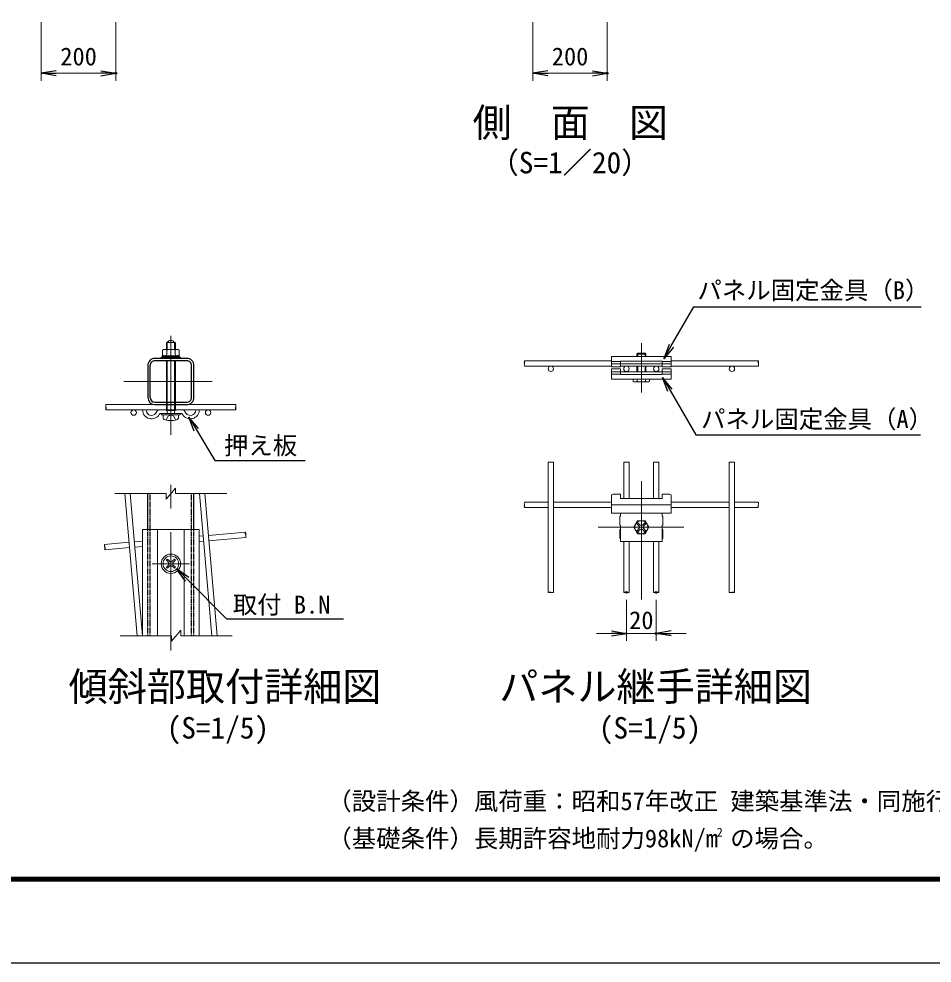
# Model space of a CAD drawing. Units: millimetres, scale not verified, with parts at other scales. Extents: x -4200 to 4200, y -2970 to 2970.
# Drawn here: x -1160 to 1292, y -2970 to -435 of the extents above; entities that cross this region are included whole.
import ezdxf
from ezdxf.enums import TextEntityAlignment as Align

# ---------------------------------------------------------------- set-up
doc = ezdxf.new("R2010")
doc.units = ezdxf.units.MM
doc.header["$LTSCALE"] = 10
doc.header["$PDMODE"] = 32
doc.header["$PDSIZE"] = 5
doc.linetypes.add('USER1', pattern=[50.8, 31.75, -6.35, 6.35, -6.35])
doc.linetypes.add('USER2', pattern=[0.375, 0.25, -0.125])
for name, color, linetype, lineweight in [('0-0_D-TTL-TXT', 7, 'Continuous', 25), ('0-3_D-STR-DIM', 7, 'Continuous', 13), ('0-4_D-STR3', 3, 'Continuous', 13), ('0-5_D-BMK', 2, 'USER1', 13), ('0-6_D-STR1', 1, 'Continuous', 25), ('0-7_D-STR2', 7, 'Continuous', 13), ('0-B_D-STR-TXT', 7, 'Continuous', 25), ('0-C_D-TTL', 7, 'Continuous', 25)]:
    doc.layers.add(name, color=color, linetype=linetype, lineweight=lineweight)
doc.layers.add('0-9_0', color=7, linetype='Continuous')
doc.layers.add('0-A_Defpoints', color=7, linetype='Continuous')
doc.styles.add('ＭＳ ゴシック', font='')
doc.styles.get('ＭＳ ゴシック').set_extended_font_data('MS Gothic')

# ---------------------------------------------------------------- blocks, each defined once
blk = doc.blocks.new('_Open')
at = {"layer": '0-9_0'}
blk.add_line((-10, 1.667), (0, 0), dxfattribs=at)
blk.add_lwpolyline([(-10, -1.667), (0, 0), (-10, 0)], dxfattribs=at)
blk = doc.blocks.new('MLeader5')
at = {"layer": '0-B_D-STR-TXT'}
blk.add_line((-689.28, -1541.34), (-704.04, -1503.57), dxfattribs=at)
for points in [[(-677.83, -1534.51), (-704.04, -1503.57), (-683.56, -1537.93)], [(-683.56, -1537.93), (-634.51, -1620.19), (-398.69, -1620.19), (-391.49, -1620.19)]]:
    blk.add_lwpolyline(points, dxfattribs=at)
blk = doc.blocks.new('MLeader6')
at = {"layer": '0-B_D-STR-TXT'}
blk.add_line((-713.24, -1943.98), (-736.81, -1910.98), dxfattribs=at)
for points in [[(-703.81, -1934.55), (-736.81, -1910.98), (-708.52, -1939.27)], [(-708.52, -1939.27), (-602.65, -2045.14), (-296, -2045.14), (-288.8, -2045.14)]]:
    blk.add_lwpolyline(points, dxfattribs=at)
blk = doc.blocks.new('MLeader7')
at = {"layer": '0-B_D-STR-TXT'}
blk.add_line((582.55, -1435.27), (568.32, -1397.3), dxfattribs=at)
for points in [[(594.1, -1428.61), (568.32, -1397.3), (588.32, -1431.94)], [(588.32, -1431.94), (657.44, -1551.66), (1253.4, -1551.66), (1260.6, -1551.66)]]:
    blk.add_lwpolyline(points, dxfattribs=at)
blk = doc.blocks.new('MLeader8')
at = {"layer": '0-B_D-STR-TXT'}
blk.add_line((597.13, -1315.96), (571.35, -1347.26), dxfattribs=at)
for points in [[(591.35, -1312.62), (651.7, -1208.1), (1254.92, -1208.1), (1262.12, -1208.1)], [(585.58, -1309.29), (571.35, -1347.26), (591.35, -1312.62)]]:
    blk.add_lwpolyline(points, dxfattribs=at)

msp = doc.modelspace()

# ---------------------------------------------------------------- linework, layer by layer
at = {"layer": '0-3_D-STR-DIM'}
for p, q in [((-1100.13, -443.4), (-1100.13, -600.71)), ((-900.13, -443.4), (-900.13, -600.71)), ((219.69, -443.4), (219.69, -600.71)), ((419.69, -443.4), (419.69, -600.71)), ((-1060.13, -580.71), (-940.13, -580.71)), ((259.69, -580.71), (379.69, -580.71)), ((-764.71, -1724.25), (-739.71, -1694.25)), ((-739.71, -1709.25), (-739.71, -1694.25)), ((-764.71, -1709.25), (-902.86, -1709.25)), ((-764.71, -1724.25), (-764.71, -1709.25)), ((-601.56, -1709.25), (-739.71, -1709.25)), ((471.14, -1994.29), (471.14, -2104.54)), ((551.13, -1994.3), (551.13, -2104.54)), ((-750.71, -2105.73), (-725.71, -2075.73)), ((-725.71, -2090.73), (-725.71, -2075.73)), ((-750.71, -2090.73), (-888.86, -2090.73)), ((-750.71, -2105.73), (-750.71, -2090.73)), ((-587.56, -2090.73), (-725.71, -2090.73)), ((431.14, -2084.54), (391.14, -2084.54)), ((471.14, -2084.54), (551.13, -2084.54)), ((591.13, -2084.54), (631.13, -2084.54))]:
    msp.add_line(p, q, dxfattribs=at)
at = {"layer": '0-4_D-STR3'}
for p, q in [((-764.21, -1322.16), (-764.21, -1303.76)), ((-764.21, -1303.76), (-740.21, -1303.76)), ((-761.81, -1322.16), (-761.81, -1303.76)), ((-742.61, -1322.16), (-742.61, -1303.76)), ((-740.21, -1322.16), (-740.21, -1303.76)), ((-778.21, -1342.96), (-726.21, -1342.96)), ((-774.31, -1324.16), (-774.31, -1340.71)), ((-774.31, -1340.71), (-730.11, -1340.71)), ((-768.84, -1322.16), (-734.85, -1322.16)), ((-763.26, -1324.16), (-763.26, -1340.71)), ((-741.16, -1324.16), (-741.16, -1340.71)), ((-730.11, -1324.16), (-730.11, -1340.71)), ((591.26, -1340.91), (431.26, -1340.91)), ((431.26, -1368.91), (431.26, -1340.91)), ((499.14, -1334.69), (499.14, -1341.09)), ((501.56, -1332.26), (501.56, -1341.09)), ((501.56, -1332.26), (520.96, -1332.26)), ((520.96, -1332.26), (520.96, -1341.09)), ((520.96, -1332.26), (523.39, -1334.69)), ((523.39, -1334.69), (523.39, -1341.09)), ((591.26, -1368.91), (591.26, -1340.91)), ((-778.21, -1346.16), (-726.21, -1346.16)), ((-764.21, -1485.76), (-764.21, -1352.56)), ((-761.81, -1493.76), (-761.81, -1352.56)), ((-742.61, -1493.76), (-742.61, -1352.56)), ((-740.21, -1485.76), (-740.21, -1352.56)), ((431.26, -1354.91), (455.26, -1354.91)), ((431.26, -1360.91), (591.26, -1360.91)), ((455.26, -1368.91), (431.26, -1368.91)), ((567.26, -1353.99), (455.26, -1353.99)), ((455.26, -1353.99), (455.26, -1368.91)), ((499.14, -1382.11), (499.14, -1366.91)), ((501.56, -1382.11), (501.56, -1366.91)), ((520.96, -1382.11), (520.96, -1366.91)), ((523.39, -1382.11), (523.39, -1366.91)), ((567.26, -1353.99), (567.26, -1368.91)), ((567.26, -1354.91), (591.26, -1354.91)), ((591.26, -1368.91), (567.26, -1368.91)), ((455.26, -1374.11), (431.26, -1374.11)), ((431.26, -1374.11), (431.26, -1402.11)), ((431.26, -1382.11), (567.26, -1382.11)), ((431.26, -1388.11), (455.26, -1388.11)), ((455.26, -1389.03), (455.26, -1374.11)), ((567.26, -1389.03), (455.26, -1389.03)), ((591.26, -1374.11), (567.26, -1374.11)), ((567.26, -1389.03), (567.26, -1374.11)), ((567.26, -1382.11), (591.26, -1382.11)), ((567.26, -1388.11), (591.26, -1388.11)), ((591.26, -1374.11), (591.26, -1402.11)), ((591.26, -1402.11), (431.26, -1402.11)), ((489.24, -1402.11), (489.24, -1407.73)), ((494.74, -1409.21), (527.78, -1409.21)), ((500.25, -1402.11), (500.25, -1407.73)), ((522.28, -1402.11), (522.28, -1407.73)), ((533.29, -1407.73), (533.29, -1402.11)), ((-778.35, -1493.76), (-726.07, -1493.76)), ((-777.21, -1497.76), (-777.21, -1493.76)), ((-764.21, -1485.76), (-740.21, -1485.76)), ((-727.21, -1497.76), (-727.21, -1493.76)), ((-777.21, -1497.76), (-727.21, -1497.76)), ((-773.21, -1503.87), (-773.21, -1497.76)), ((-764.81, -1511.11), (-759.62, -1501.42)), ((-759.62, -1501.42), (-752.21, -1497.48)), ((-752.21, -1497.48), (-744.59, -1501.42)), ((-744.59, -1501.42), (-739.61, -1511.11)), ((-731.75, -1504.02), (-731.75, -1497.76)), ((431.13, -1714.4), (431.13, -1761.54)), ((455.13, -1710.4), (435.13, -1710.4)), ((455.13, -1722.56), (455.13, -1710.4)), ((567.13, -1722.56), (455.13, -1722.56)), ((567.13, -1710.4), (587.13, -1710.4)), ((567.13, -1722.56), (567.13, -1710.4)), ((591.13, -1714.4), (591.13, -1761.54)), ((431.13, -1739.54), (591.13, -1739.54)), ((591.13, -1761.54), (431.13, -1761.54)), ((453.13, -1769.54), (455.13, -1769.54)), ((453.13, -1769.54), (453.13, -1793.54)), ((455.13, -1761.54), (455.13, -1769.54)), ((567.13, -1761.54), (567.13, -1769.54)), ((567.13, -1769.54), (569.13, -1769.54)), ((569.13, -1769.54), (569.13, -1793.54)), ((453.13, -1793.54), (455.13, -1793.54)), ((455.13, -1793.54), (455.13, -1837.54)), ((500.94, -1781.88), (490.75, -1799.54)), ((500.94, -1817.19), (490.75, -1799.54)), ((499.82, -1791.05), (505.48, -1796.71)), ((500.94, -1781.88), (521.33, -1781.88)), ((502.65, -1788.22), (508.31, -1793.88)), ((519.62, -1788.22), (513.96, -1793.88)), ((522.45, -1791.05), (516.79, -1796.71)), ((521.33, -1781.88), (531.52, -1799.54)), ((567.13, -1793.54), (569.13, -1793.54)), ((567.13, -1793.54), (567.13, -1837.54)), ((-676.21, -1805.54), (-828.21, -1805.54)), ((-828.21, -2090.73), (-828.21, -1805.54)), ((-788.21, -1805.54), (-788.21, -2090.73)), ((-716.21, -1805.54), (-716.21, -2090.73)), ((-676.21, -2090.73), (-676.21, -1805.54)), ((453.13, -1805.54), (455.13, -1805.54)), ((453.13, -1805.54), (453.13, -1829.54)), ((499.82, -1808.02), (505.48, -1802.37)), ((502.65, -1810.85), (508.31, -1805.19)), ((519.62, -1810.85), (513.96, -1805.19)), ((522.45, -1808.02), (516.79, -1802.37)), ((567.13, -1805.54), (569.13, -1805.54)), ((569.13, -1805.54), (569.13, -1829.54)), ((453.13, -1829.54), (455.13, -1829.54)), ((455.13, -1837.54), (567.13, -1837.54)), ((567.13, -1829.54), (569.13, -1829.54)), ((-752.21, -1926.06), (-752.21, -1866.05)), ((-763.52, -1889.05), (-757.87, -1894.71)), ((-763.52, -1906.02), (-757.87, -1900.37)), ((-760.7, -1886.22), (-755.04, -1891.88)), ((-743.73, -1886.22), (-749.38, -1891.88)), ((-740.9, -1889.05), (-746.55, -1894.71)), ((-740.9, -1906.02), (-746.55, -1900.37)), ((-760.7, -1908.85), (-755.04, -1903.19)), ((-743.72, -1908.85), (-749.38, -1903.19))]:
    msp.add_line(p, q, dxfattribs=at)
for points in [[(-778.21, -1346.16), (-778.21, -1342.96), (-774.31, -1340.71)], [(-726.21, -1346.16), (-726.21, -1342.96), (-730.11, -1340.71)], [(501.56, -1332.26), (499.14, -1334.69), (523.39, -1334.69)], [(500.94, -1817.19), (521.33, -1817.19), (531.52, -1799.54)]]:
    msp.add_lwpolyline(points, dxfattribs=at)
for centre, radius in [((511.13, -1799.54), 17.66), ((-752.21, -1897.54), 26), ((-752.28, -1897.54), 21)]:
    msp.add_circle(centre, radius, dxfattribs=at)
for centre, radius, start, end in [((-752.21, -1308.44), 10.68, 25.98923, 154.01077), ((-768.78, -1330.79), 8.63, 50.19668, 129.80332), ((-768.78, -1343.59), 6.23, 27.51974, 152.48026), ((-752.21, -1353.68), 31.53, 69.48158, 110.51842), ((-752.13, -1357.54), 20.18, 56.51716, 123.48284), ((-741.08, -1340.8), 0.125, 130.87793, 49.12207), ((-735.63, -1330.64), 8.51, 49.53759, 130.46241), ((-735.57, -1343.47), 6.12, 26.8485, 154.13989), ((494.74, -1398.19), 11.01, 240, 300), ((511.26, -1367.37), 41.84, 254.73852, 285.26148), ((527.78, -1398.19), 11.01, 240, 300), ((-804.21, -1484.56), 24, 180, 329.55795), ((-804.21, -1484.56), 14.8, 180, 343.23413), ((-784.29, -1490.56), 6, 90, 163.23413), ((-778.35, -1499.76), 6, 90, 149.55795), ((-726.07, -1499.76), 6, 30.44205, 90), ((-700.21, -1484.56), 24, 210.44205, 0), ((-720.13, -1490.56), 6, 16.76587, 90), ((-700.21, -1484.56), 14.8, 196.76587, 0), ((-765.61, -1503.87), 7.6, 180, 253.92714), ((-752.21, -1457.36), 56, 253.92714, 285.41383), ((-739.35, -1504.02), 7.6, 285.41383, 0), ((435.13, -1714.4), 4, 90, 180), ((587.13, -1714.4), 4, 0, 90), ((501.24, -1789.64), 2, 45, 225), ((502.65, -1799.54), 4, 314.99999, 45), ((511.14, -1791.05), 4, 225.00001, 314.99999), ((519.62, -1799.54), 4, 135, 225.00001), ((521.03, -1789.64), 2, 315.00048, 135.00047), ((501.24, -1809.44), 2, 135.00001, 314.99999), ((511.14, -1808.02), 4, 45, 135), ((521.03, -1809.44), 2, 225.00002, 45), ((-762.11, -1887.64), 2, 45, 225), ((-760.7, -1897.54), 4, 314.99999, 45), ((-752.21, -1889.05), 4, 225.00001, 314.99999), ((-743.72, -1897.54), 4, 135, 225.00001), ((-742.31, -1887.64), 2, 315.00048, 135.00047), ((-762.11, -1907.44), 2, 135.00001, 314.99999), ((-752.21, -1906.02), 4, 45, 135), ((-742.31, -1907.44), 2, 225.00002, 45)]:
    msp.add_arc(centre, radius, start, end, dxfattribs=at)
at = {"layer": '0-5_D-BMK'}
for p, q in [((-752.21, -1551.01), (-752.21, -1285.43)), ((511.26, -1305.07), (511.26, -1438.13)), ((-878.45, -1408.33), (-641.61, -1408.33)), ((511.14, -1993.56), (511.13, -1633.98)), ((-752.21, -2130.33), (-752.21, -1664.75)), ((394.8, -1799.54), (625.2, -1799.54)), ((-802.17, -1897.54), (-702.38, -1897.54))]:
    msp.add_line(p, q, dxfattribs=at)
at = {"layer": '0-6_D-STR1'}
for p, q in [((-814.21, -1365.36), (-814.21, -1450.96)), ((-807.81, -1451.03), (-807.81, -1365.29)), ((-709.24, -1346.16), (-795.18, -1346.16)), ((-709.34, -1352.56), (-795.08, -1352.56)), ((-696.61, -1451.03), (-696.61, -1365.29)), ((-690.21, -1450.96), (-690.21, -1365.36)), ((-795.12, -1470.16), (-709.3, -1470.16)), ((-795.08, -1463.76), (-709.34, -1463.76)), ((-814.21, -1805.54), (-814.21, -1709.25)), ((-690.21, -1805.54), (-690.21, -1709.25))]:
    msp.add_line(p, q, dxfattribs=at)
at = {"layer": '0-6_D-STR1', "linetype": 'USER2'}
for p, q in [((-807.81, -2090.73), (-807.81, -1709.25)), ((-696.61, -2090.73), (-696.61, -1709.25)), ((-814.21, -2090.73), (-814.21, -1805.54)), ((-690.21, -2090.73), (-690.21, -1805.54))]:
    msp.add_line(p, q, dxfattribs=at)
at = {"layer": '0-6_D-STR1'}
for centre, radius, start, end in [((-795.01, -1365.36), 19.2, 90, 180.00001), ((-795.01, -1365.36), 12.8, 90, 180.00001), ((-709.41, -1365.36), 19.2, 0.00001, 90.00002), ((-709.41, -1365.36), 12.8, 0.00001, 90.00002), ((-795.01, -1450.96), 19.2, 180.00001, 270), ((-795.01, -1450.96), 12.8, 180.00001, 270), ((-709.41, -1450.96), 19.2, 270, 0.00001), ((-709.41, -1450.96), 12.8, 270, 0.00001)]:
    msp.add_arc(centre, radius, start, end, dxfattribs=at)
at = {"layer": '0-7_D-STR2'}
for p, q in [((431.26, -1352.51), (197.29, -1352.51)), ((431.26, -1366.91), (197.29, -1366.91)), ((455.26, -1366.91), (567.26, -1366.91)), ((591.26, -1352.51), (825.24, -1352.51)), ((591.26, -1366.91), (825.24, -1366.91)), ((-578.1, -1470.16), (-926.32, -1470.16)), ((-578.11, -1484.56), (-926.33, -1484.56)), ((260.85, -1624.78), (260.85, -1974.29)), ((275.25, -1624.78), (275.25, -1974.29)), ((463.93, -1624.78), (463.93, -1722.56)), ((478.33, -1624.78), (478.33, -1722.56)), ((543.94, -1624.78), (543.94, -1722.56)), ((558.34, -1624.78), (558.34, -1722.56)), ((747.01, -1624.78), (747.01, -1974.29)), ((761.41, -1624.78), (761.41, -1974.29)), ((-842.92, -2090.73), (-876.29, -1709.25)), ((-828.46, -2090.73), (-861.84, -1709.25)), ((-642.15, -2090.73), (-675.53, -1709.25)), ((-627.7, -2090.73), (-661.07, -1709.25)), ((260.85, -1732.34), (197.29, -1732.34)), ((260.85, -1746.74), (197.29, -1746.74)), ((431.13, -1732.34), (275.25, -1732.34)), ((431.13, -1746.74), (275.25, -1746.74)), ((591.13, -1732.34), (747.01, -1732.34)), ((591.13, -1746.74), (747.01, -1746.74)), ((761.41, -1732.34), (824.98, -1732.34)), ((761.41, -1746.74), (824.98, -1746.74)), ((-676.14, -1823.43), (-665.62, -1822.5)), ((-651.27, -1821.25), (-552.12, -1812.57)), ((-864.86, -1839.94), (-930.17, -1845.65)), ((-828.14, -1836.72), (-850.51, -1838.68)), ((-676.28, -1837.89), (-664.36, -1836.85)), ((-650.02, -1835.59), (-550.86, -1826.92)), ((463.93, -1837.54), (463.93, -1974.29)), ((478.33, -1837.54), (478.33, -1974.29)), ((543.94, -1837.54), (543.94, -1974.29)), ((558.34, -1837.54), (558.34, -1974.29)), ((-863.6, -1854.28), (-928.92, -1860)), ((-828.28, -1851.19), (-849.26, -1853.03))]:
    msp.add_line(p, q, dxfattribs=at)
for centre in [(268.06, -1374.11), (471.14, -1374.11), (551.14, -1374.11), (754.47, -1374.11), (-852.21, -1491.76), (-652.21, -1491.76)]:
    msp.add_circle(centre, 7.2, dxfattribs=at)
for centre, major_axis, ratio, start_param, end_param in [((197.29, -1363.34), (0, 3.6), 0.114898, 0.0000003, 3.1416916), ((825.24, -1363.34), (0, 3.6), 0.114898, 3.1414937, 6.283185), ((-926.32, -1473.76), (0, -3.6), 0.114898, 3.1414937, 6.283185), ((-578.1, -1473.76), (0, -3.6), 0.114898, 0.0000003, 3.1416916), ((271.66, -1624.78), (-3.6, 0), 0.114898, 3.1414937, 6.283185), ((474.74, -1624.78), (-3.6, 0), 0.114898, 3.1414937, 6.283185), ((547.53, -1624.78), (3.6, 0), 0.114898, 0.0000003, 3.1416916), ((750.61, -1624.78), (3.6, 0), 0.114898, 0.0000003, 3.1416916), ((197.29, -1735.94), (0, -3.6), 0.114898, 3.1414937, 6.283185), ((824.98, -1735.94), (0, -3.6), 0.114898, 0.0000003, 3.1416916), ((-551.17, -1823.33), (-0.31, 3.59), 0.166491, 3.1278473, 6.2969948), ((-929.86, -1849.24), (0.31, -3.59), 0.166491, 3.1278473, 6.2969948), ((271.66, -1974.29), (-3.6, 0), 0.114898, 0.0000003, 3.1416916), ((474.74, -1974.29), (-3.6, 0), 0.114898, 0.0000003, 3.1416916), ((547.53, -1974.29), (3.6, 0), 0.114898, 3.1414937, 6.283185), ((750.61, -1974.29), (3.6, 0), 0.114898, 3.1414937, 6.283185)]:
    msp.add_ellipse(centre, major_axis=major_axis, ratio=ratio, start_param=start_param, end_param=end_param, dxfattribs=at)
for centre, major_axis, ratio in [((197.29, -1356.14), (0, -3.6), 0.114898), ((825.24, -1356.14), (0, 3.6), 0.114898), ((-926.32, -1480.96), (0, -3.6), 0.114898), ((-578.1, -1480.96), (0, 3.6), 0.114898), ((264.45, -1624.78), (-3.6, 0), 0.114898), ((467.53, -1624.78), (-3.6, 0), 0.114898), ((554.73, -1624.78), (3.6, 0), 0.114898), ((757.81, -1624.78), (3.6, 0), 0.114898), ((197.29, -1743.14), (0, -3.6), 0.114898), ((824.98, -1743.14), (0, 3.6), 0.114898), ((-551.79, -1816.16), (-0.31, 3.59), 0.166491), ((-929.23, -1856.41), (0.31, -3.59), 0.166491), ((264.45, -1974.3), (-3.6, 0), 0.114898), ((467.53, -1974.3), (-3.6, 0), 0.114898), ((554.73, -1974.3), (3.6, 0), 0.114898), ((757.81, -1974.3), (3.6, 0), 0.114898)]:
    msp.add_ellipse(centre, major_axis=major_axis, ratio=ratio, dxfattribs=at)
at = {"layer": '0-A_Defpoints'}
for p in [(-900.13, -580.71), (419.69, -580.71), (471.14, -1974.29), (551.13, -1974.3), (551.13, -2084.54)]:
    msp.add_point(p, dxfattribs=at)
at = {"layer": '0-C_D-TTL', "color": 2}
msp.add_lwpolyline([(-4199.68, 2970.23), (4200.32, 2970.23), (4200.32, -2969.77), (-4199.68, -2969.77)], close=True, dxfattribs=at)
at = {"layer": '0-C_D-TTL'}
for points in [[(-3929.68, 2750.23), (3930.32, 2750.23), (3930.32, -2749.77), (-3929.68, -2749.77)], [(-3927.18, 2747.73), (3927.82, 2747.73), (3927.82, -2747.27), (-3927.18, -2747.27)], [(-3924.68, 2745.23), (3925.32, 2745.23), (3925.32, -2744.77), (-3924.68, -2744.77)], [(-3922.18, 2742.73), (3922.82, 2742.73), (3922.82, -2742.27), (-3922.18, -2742.27)], [(-3919.68, 2740.23), (3920.32, 2740.23), (3920.32, -2739.77), (-3919.68, -2739.77)]]:
    msp.add_lwpolyline(points, close=True, dxfattribs=at)

# ---------------------------------------------------------------- block references
at = {"layer": '0-3_D-STR-DIM', "xscale": 4, "yscale": 4, "rotation": 180}
for p in [(-1100.13, -580.71), (219.69, -580.71), (551.13, -2084.54)]:
    msp.add_blockref('_Open', p, dxfattribs=at)
at = {"layer": '0-3_D-STR-DIM', "xscale": 4, "yscale": 4}
for p in [(-900.13, -580.71), (419.69, -580.71), (471.14, -2084.54)]:
    msp.add_blockref('_Open', p, dxfattribs=at)
at = {"layer": '0-B_D-STR-TXT'}
for name in ['MLeader8', 'MLeader7', 'MLeader5', 'MLeader6']:
    msp.add_blockref(name, (0, 0), dxfattribs=at)

# ---------------------------------------------------------------- texts
at = {"layer": '0-0_D-TTL-TXT', "style": 'ＭＳ ゴシック'}
for s, height, p in [('側\u3000面\u3000図', 76.98, (57.93, -774.67)), ('（S=1／20）', 57.7, (103.41, -866.65)), ('傾斜部取付詳細図', 76.98, (-1026.88, -2288.81)), ('パネル継手詳細図', 76.98, (129.43, -2288.81)), ('(S=1/5)', 57.7, (-763.42, -2384.24)), ('(S=1/5)', 57.7, (396.99, -2384.24)), ('（設計条件）風荷重：昭和57年改正 建築基準法・同施行令に基づく風圧力に準拠。', 48.09, (-332.13, -2573.38)), ('（基礎条件）長期許容地耐力98kN/m の場合。', 48.09, (-332.13, -2673.38)), ('2', 24.05, (713.34, -2637.57))]:
    msp.add_text(s, height=height, dxfattribs=at).set_placement(p, align=Align.BOTTOM_LEFT)
at = {"layer": '0-3_D-STR-DIM', "style": 'ＭＳ ゴシック'}
for s, p in [('200', (-1049.13, -573.97)), ('200', (270.69, -573.97)), ('20', (478.38, -2087.59))]:
    msp.add_text(s, height=48.09, dxfattribs=at).set_placement(p, align=Align.BOTTOM_LEFT)
at = {"layer": '0-B_D-STR-TXT', "style": 'ＭＳ ゴシック'}
for s, p in [('パネル固定金具（B）', (661.63, -1201.69)), ('パネル固定金具（A）', (671.45, -1547.49)), ('押え板', (-609.79, -1618.57)), ('取付 B.N', (-586.05, -2045.8))]:
    msp.add_text(s, height=48.09, dxfattribs=at).set_placement(p, align=Align.BOTTOM_LEFT)

doc.saveas('drawing.dxf')
